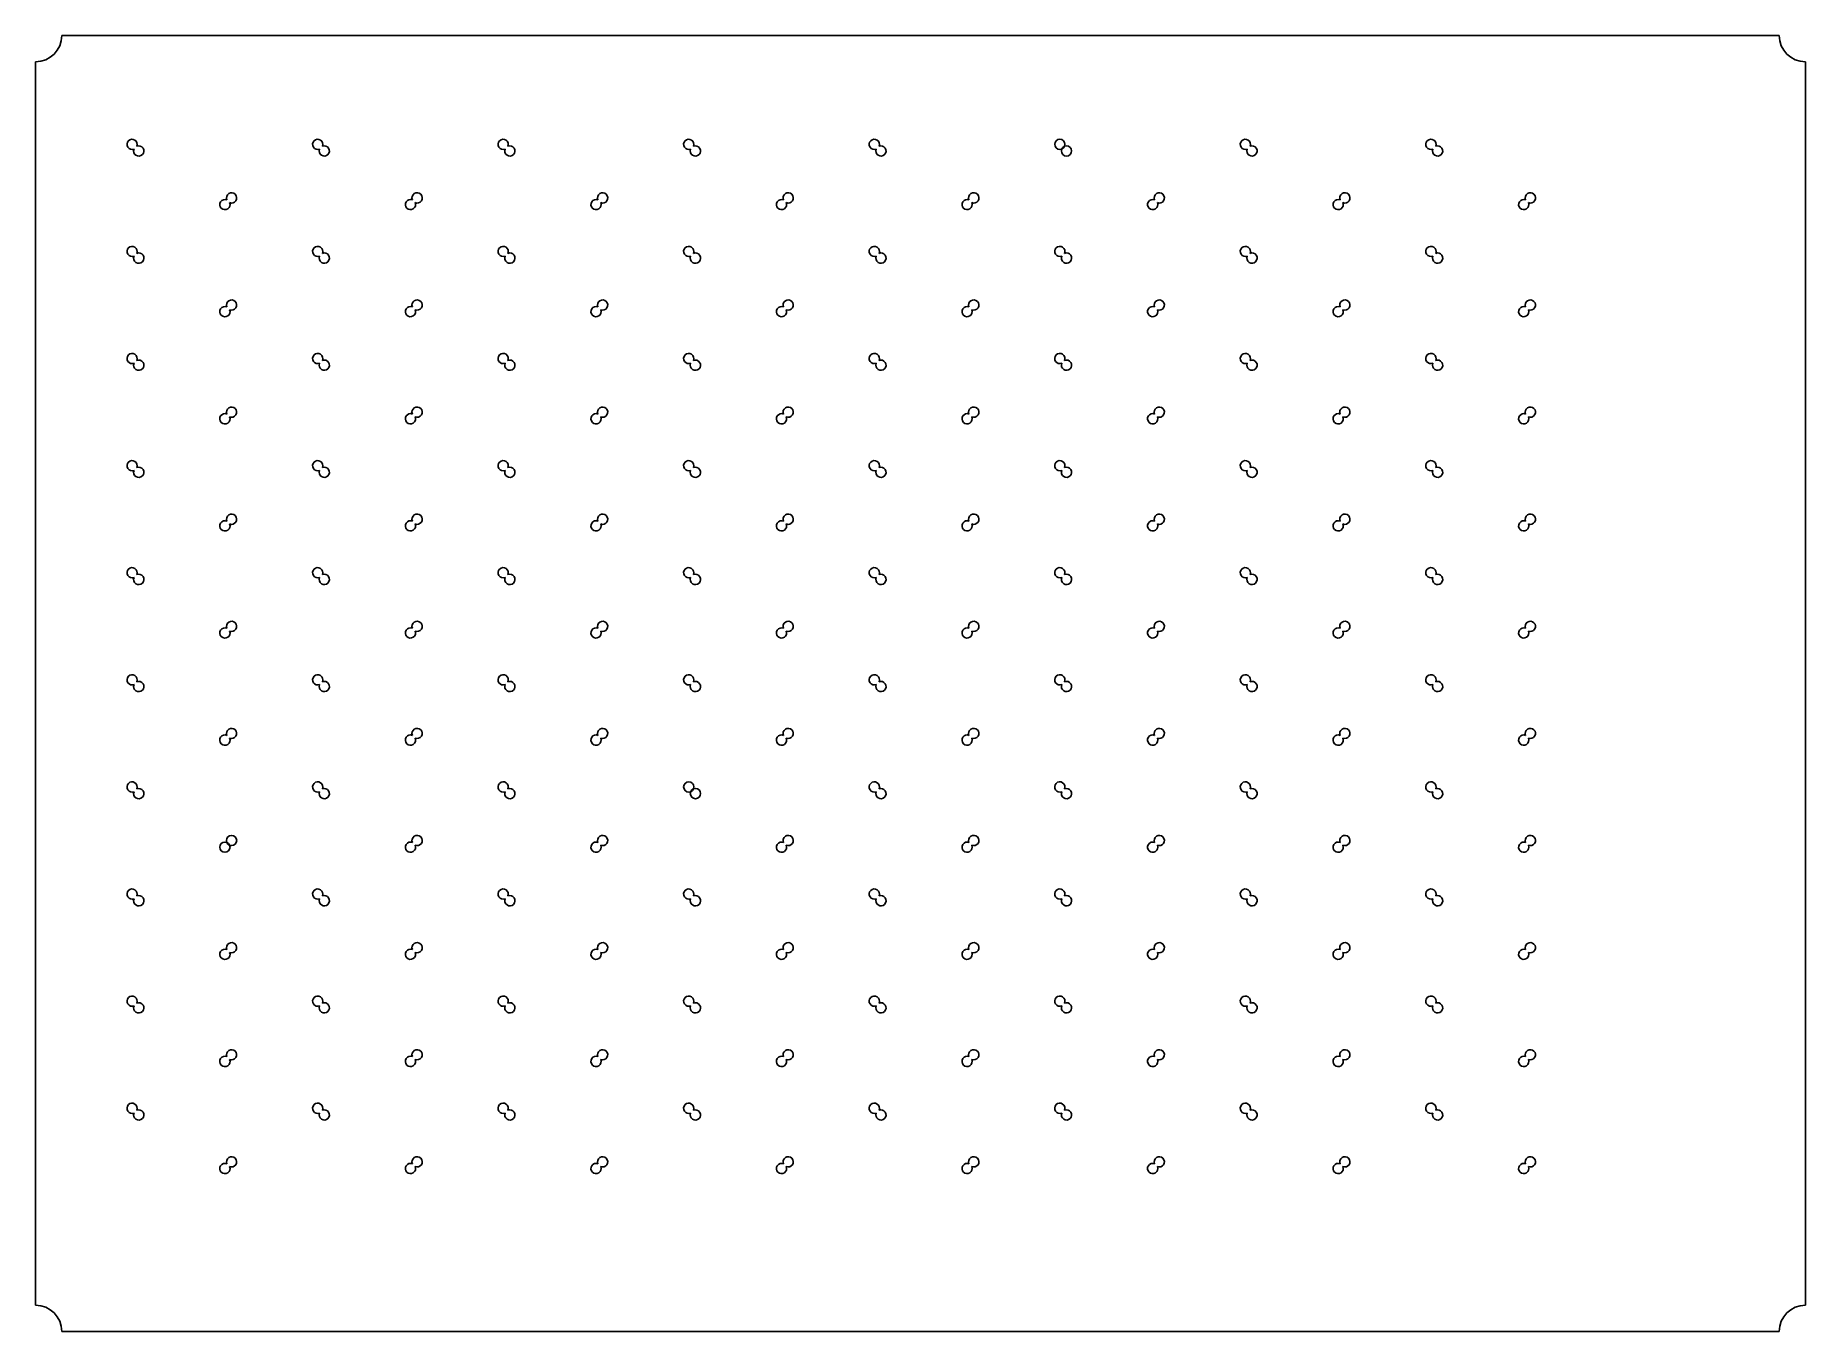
# Model space of a CAD drawing. Header units: millimetres. Extents: x -49 to 54, y -38 to 38.
import ezdxf

# ---------------------------------------------------------------- set-up
doc = ezdxf.new("R2010")
doc.units = ezdxf.units.MM

msp = doc.modelspace()

# ---------------------------------------------------------------- linework, layer by layer
for points in [[(52.85, 38), (-47.85, 38)], [(-49.4, 36.45), (-49.4, -36.45)], [(54.4, -36.45), (54.4, 36.45)], [(-47.85, -38), (52.85, -38)]]:
    msp.add_lwpolyline(points)
for centre in [(10.6702, 31.61365), (11.0602, 31.22365), (-11.0898, -6.06635), (-10.6998, -6.45635), (-38.288, -9.59825), (-37.898, -9.20825)]:
    msp.add_circle(centre, 0.3)
for centre, radius, start, end in [((-49.4, 38), 1.55, 270, 0), ((54.4, 38), 1.55, 180, 270), ((-43.7298, 31.61365), 0.3, 338.1849456, 291.8150544), ((-43.3398, 31.22365), 0.3, 158.1849456, 111.8150544), ((-32.8498, 31.61365), 0.3, 338.1849456, 291.8150544), ((-32.4598, 31.22365), 0.3, 158.1849456, 111.8150544), ((-21.9698, 31.61365), 0.3, 338.1849456, 291.8150544), ((-21.5798, 31.22365), 0.3, 158.1849456, 111.8150544), ((-11.0898, 31.61365), 0.3, 338.1849456, 291.8150544), ((-10.6998, 31.22365), 0.3, 158.1849456, 111.8150544), ((-0.2098, 31.61365), 0.3, 338.1849456, 291.8150544), ((0.1802, 31.22365), 0.3, 158.1849456, 111.8150544), ((21.5502, 31.61365), 0.3, 338.1849456, 291.8150544), ((21.9402, 31.22365), 0.3, 158.1849456, 111.8150544), ((32.4302, 31.61365), 0.3, 338.1849456, 291.8150544), ((32.8202, 31.22365), 0.3, 158.1849456, 111.8150544), ((-38.288, 28.08175), 0.3, 68.1849456, 21.8150544), ((-37.898, 28.47175), 0.3, 248.1849456, 201.8150544), ((-27.408, 28.08175), 0.3, 68.1849456, 21.8150544), ((-27.018, 28.47175), 0.3, 248.1849456, 201.8150544), ((-16.528, 28.08175), 0.3, 68.1849456, 21.8150544), ((-16.138, 28.47175), 0.3, 248.1849456, 201.8150544), ((-5.648, 28.08175), 0.3, 68.1849456, 21.8150544), ((-5.258, 28.47175), 0.3, 248.1849456, 201.8150544), ((5.232, 28.08175), 0.3, 68.1849456, 21.8150544), ((5.622, 28.47175), 0.3, 248.1849456, 201.8150544), ((16.112, 28.08175), 0.3, 68.1849456, 21.8150544), ((16.502, 28.47175), 0.3, 248.1849456, 201.8150544), ((26.992, 28.08175), 0.3, 68.1849456, 21.8150544), ((27.382, 28.47175), 0.3, 248.1849456, 201.8150544), ((37.872, 28.08175), 0.3, 68.1849456, 21.8150544), ((38.262, 28.47175), 0.3, 248.1849456, 201.8150544), ((-43.7298, 25.33365), 0.3, 338.1849456, 291.8150544), ((-43.3398, 24.94365), 0.3, 158.1849456, 111.8150544), ((-32.8498, 25.33365), 0.3, 338.1849456, 291.8150544), ((-32.4598, 24.94365), 0.3, 158.1849456, 111.8150544), ((-21.9698, 25.33365), 0.3, 338.1849456, 291.8150544), ((-21.5798, 24.94365), 0.3, 158.1849456, 111.8150544), ((-11.0898, 25.33365), 0.3, 338.1849456, 291.8150544), ((-10.6998, 24.94365), 0.3, 158.1849456, 111.8150544), ((-0.2098, 25.33365), 0.3, 338.1849456, 291.8150544), ((0.1802, 24.94365), 0.3, 158.1849456, 111.8150544), ((10.6702, 25.33365), 0.3, 338.1849456, 291.8150544), ((11.0602, 24.94365), 0.3, 158.1849456, 111.8150544), ((21.5502, 25.33365), 0.3, 338.1849456, 291.8150544), ((21.9402, 24.94365), 0.3, 158.1849456, 111.8150544), ((32.4302, 25.33365), 0.3, 338.1849456, 291.8150544), ((32.8202, 24.94365), 0.3, 158.1849456, 111.8150544), ((-38.288, 21.80175), 0.3, 68.1849456, 21.8150544), ((-37.898, 22.19175), 0.3, 248.1849456, 201.8150544), ((-27.408, 21.80175), 0.3, 68.1849456, 21.8150544), ((-27.018, 22.19175), 0.3, 248.1849456, 201.8150544), ((-16.528, 21.80175), 0.3, 68.1849456, 21.8150544), ((-16.138, 22.19175), 0.3, 248.1849456, 201.8150544), ((-5.648, 21.80175), 0.3, 68.1849456, 21.8150544), ((-5.258, 22.19175), 0.3, 248.1849456, 201.8150544), ((5.232, 21.80175), 0.3, 68.1849456, 21.8150544), ((5.622, 22.19175), 0.3, 248.1849456, 201.8150544), ((16.112, 21.80175), 0.3, 68.1849456, 21.8150544), ((16.502, 22.19175), 0.3, 248.1849456, 201.8150544), ((26.992, 21.80175), 0.3, 68.1849456, 21.8150544), ((27.382, 22.19175), 0.3, 248.1849456, 201.8150544), ((37.872, 21.80175), 0.3, 68.1849456, 21.8150544), ((38.262, 22.19175), 0.3, 248.1849456, 201.8150544), ((-43.7298, 19.05365), 0.3, 338.1849456, 291.8150544), ((-43.3398, 18.66365), 0.3, 158.1849456, 111.8150544), ((-32.8498, 19.05365), 0.3, 338.1849456, 291.8150544), ((-32.4598, 18.66365), 0.3, 158.1849456, 111.8150544), ((-21.9698, 19.05365), 0.3, 338.1849456, 291.8150544), ((-21.5798, 18.66365), 0.3, 158.1849456, 111.8150544), ((-11.0898, 19.05365), 0.3, 338.1849456, 291.8150544), ((-10.6998, 18.66365), 0.3, 158.1849456, 111.8150544), ((-0.2098, 19.05365), 0.3, 338.1849456, 291.8150544), ((0.1802, 18.66365), 0.3, 158.1849456, 111.8150544), ((10.6702, 19.05365), 0.3, 338.1849456, 291.8150544), ((11.0602, 18.66365), 0.3, 158.1849456, 111.8150544), ((21.5502, 19.05365), 0.3, 338.1849456, 291.8150544), ((21.9402, 18.66365), 0.3, 158.1849456, 111.8150544), ((32.4302, 19.05365), 0.3, 338.1849456, 291.8150544), ((32.8202, 18.66365), 0.3, 158.1849456, 111.8150544), ((-38.288, 15.52175), 0.3, 68.1849456, 21.8150544), ((-37.898, 15.91175), 0.3, 248.1849456, 201.8150544), ((-27.408, 15.52175), 0.3, 68.1849456, 21.8150544), ((-27.018, 15.91175), 0.3, 248.1849456, 201.8150544), ((-16.528, 15.52175), 0.3, 68.1849456, 21.8150544), ((-16.138, 15.91175), 0.3, 248.1849456, 201.8150544), ((-5.648, 15.52175), 0.3, 68.1849456, 21.8150544), ((-5.258, 15.91175), 0.3, 248.1849456, 201.8150544), ((5.232, 15.52175), 0.3, 68.1849456, 21.8150544), ((5.622, 15.91175), 0.3, 248.1849456, 201.8150544), ((16.112, 15.52175), 0.3, 68.1849456, 21.8150544), ((16.502, 15.91175), 0.3, 248.1849456, 201.8150544), ((26.992, 15.52175), 0.3, 68.1849456, 21.8150544), ((27.382, 15.91175), 0.3, 248.1849456, 201.8150544), ((37.872, 15.52175), 0.3, 68.1849456, 21.8150544), ((38.262, 15.91175), 0.3, 248.1849456, 201.8150544), ((-43.7298, 12.77365), 0.3, 338.1849456, 291.8150544), ((-43.3398, 12.38365), 0.3, 158.1849456, 111.8150544), ((-32.8498, 12.77365), 0.3, 338.1849456, 291.8150544), ((-32.4598, 12.38365), 0.3, 158.1849456, 111.8150544), ((-21.9698, 12.77365), 0.3, 338.1849456, 291.8150544), ((-21.5798, 12.38365), 0.3, 158.1849456, 111.8150544), ((-11.0898, 12.77365), 0.3, 338.1849456, 291.8150544), ((-10.6998, 12.38365), 0.3, 158.1849456, 111.8150544), ((-0.2098, 12.77365), 0.3, 338.1849456, 291.8150544), ((0.1802, 12.38365), 0.3, 158.1849456, 111.8150544), ((10.6702, 12.77365), 0.3, 338.1849456, 291.8150544), ((11.0602, 12.38365), 0.3, 158.1849456, 111.8150544), ((21.5502, 12.77365), 0.3, 338.1849456, 291.8150544), ((21.9402, 12.38365), 0.3, 158.1849456, 111.8150544), ((32.4302, 12.77365), 0.3, 338.1849456, 291.8150544), ((32.8202, 12.38365), 0.3, 158.1849456, 111.8150544), ((-38.288, 9.24175), 0.3, 68.1849456, 21.8150544), ((-37.898, 9.63175), 0.3, 248.1849456, 201.8150544), ((-27.408, 9.24175), 0.3, 68.1849456, 21.8150544), ((-27.018, 9.63175), 0.3, 248.1849456, 201.8150544), ((-16.528, 9.24175), 0.3, 68.1849456, 21.8150544), ((-16.138, 9.63175), 0.3, 248.1849456, 201.8150544), ((-5.648, 9.24175), 0.3, 68.1849456, 21.8150544), ((-5.258, 9.63175), 0.3, 248.1849456, 201.8150544), ((5.232, 9.24175), 0.3, 68.1849456, 21.8150544), ((5.622, 9.63175), 0.3, 248.1849456, 201.8150544), ((16.112, 9.24175), 0.3, 68.1849456, 21.8150544), ((16.502, 9.63175), 0.3, 248.1849456, 201.8150544), ((26.992, 9.24175), 0.3, 68.1849456, 21.8150544), ((27.382, 9.63175), 0.3, 248.1849456, 201.8150544), ((37.872, 9.24175), 0.3, 68.1849456, 21.8150544), ((38.262, 9.63175), 0.3, 248.1849456, 201.8150544), ((-43.7298, 6.49365), 0.3, 338.1849456, 291.8150544), ((-43.3398, 6.10365), 0.3, 158.1849456, 111.8150544), ((-32.8498, 6.49365), 0.3, 338.1849456, 291.8150544), ((-32.4598, 6.10365), 0.3, 158.1849456, 111.8150544), ((-21.9698, 6.49365), 0.3, 338.1849456, 291.8150544), ((-21.5798, 6.10365), 0.3, 158.1849456, 111.8150544), ((-11.0898, 6.49365), 0.3, 338.1849456, 291.8150544), ((-10.6998, 6.10365), 0.3, 158.1849456, 111.8150544), ((-0.2098, 6.49365), 0.3, 338.1849456, 291.8150544), ((0.1802, 6.10365), 0.3, 158.1849456, 111.8150544), ((10.6702, 6.49365), 0.3, 338.1849456, 291.8150544), ((11.0602, 6.10365), 0.3, 158.1849456, 111.8150544), ((21.5502, 6.49365), 0.3, 338.1849456, 291.8150544), ((21.9402, 6.10365), 0.3, 158.1849456, 111.8150544), ((32.4302, 6.49365), 0.3, 338.1849456, 291.8150544), ((32.8202, 6.10365), 0.3, 158.1849456, 111.8150544), ((-38.288, 2.96175), 0.3, 68.1849456, 21.8150544), ((-37.898, 3.35175), 0.3, 248.1849456, 201.8150544), ((-27.408, 2.96175), 0.3, 68.1849456, 21.8150544), ((-27.018, 3.35175), 0.3, 248.1849456, 201.8150544), ((-16.528, 2.96175), 0.3, 68.1849456, 21.8150544), ((-16.138, 3.35175), 0.3, 248.1849456, 201.8150544), ((-5.648, 2.96175), 0.3, 68.1849456, 21.8150544), ((-5.258, 3.35175), 0.3, 248.1849456, 201.8150544), ((5.232, 2.96175), 0.3, 68.1849456, 21.8150544), ((5.622, 3.35175), 0.3, 248.1849456, 201.8150544), ((16.112, 2.96175), 0.3, 68.1849456, 21.8150544), ((16.502, 3.35175), 0.3, 248.1849456, 201.8150544), ((26.992, 2.96175), 0.3, 68.1849456, 21.8150544), ((27.382, 3.35175), 0.3, 248.1849456, 201.8150544), ((37.872, 2.96175), 0.3, 68.1849456, 21.8150544), ((38.262, 3.35175), 0.3, 248.1849456, 201.8150544), ((-43.7298, 0.21365), 0.3, 338.1849456, 291.8150544), ((-43.3398, -0.17635), 0.3, 158.1849456, 111.8150544), ((-32.8498, 0.21365), 0.3, 338.1849456, 291.8150544), ((-32.4598, -0.17635), 0.3, 158.1849456, 111.8150544), ((-21.9698, 0.21365), 0.3, 338.1849456, 291.8150544), ((-21.5798, -0.17635), 0.3, 158.1849456, 111.8150544), ((-11.0898, 0.21365), 0.3, 338.1849456, 291.8150544), ((-10.6998, -0.17635), 0.3, 158.1849456, 111.8150544), ((-0.2098, 0.21365), 0.3, 338.1849456, 291.8150544), ((0.1802, -0.17635), 0.3, 158.1849456, 111.8150544), ((10.6702, 0.21365), 0.3, 338.1849456, 291.8150544), ((11.0602, -0.17635), 0.3, 158.1849456, 111.8150544), ((21.5502, 0.21365), 0.3, 338.1849456, 291.8150544), ((21.9402, -0.17635), 0.3, 158.1849456, 111.8150544), ((32.4302, 0.21365), 0.3, 338.1849456, 291.8150544), ((32.8202, -0.17635), 0.3, 158.1849456, 111.8150544), ((-38.288, -3.31825), 0.3, 68.1849456, 21.8150544), ((-37.898, -2.92825), 0.3, 248.1849456, 201.8150544), ((-27.408, -3.31825), 0.3, 68.1849456, 21.8150544), ((-27.018, -2.92825), 0.3, 248.1849456, 201.8150544), ((-16.528, -3.31825), 0.3, 68.1849456, 21.8150544), ((-16.138, -2.92825), 0.3, 248.1849456, 201.8150544), ((-5.648, -3.31825), 0.3, 68.1849456, 21.8150544), ((-5.258, -2.92825), 0.3, 248.1849456, 201.8150544), ((5.232, -3.31825), 0.3, 68.1849456, 21.8150544), ((5.622, -2.92825), 0.3, 248.1849456, 201.8150544), ((16.112, -3.31825), 0.3, 68.1849456, 21.8150544), ((16.502, -2.92825), 0.3, 248.1849456, 201.8150544), ((26.992, -3.31825), 0.3, 68.1849456, 21.8150544), ((27.382, -2.92825), 0.3, 248.1849456, 201.8150544), ((37.872, -3.31825), 0.3, 68.1849456, 21.8150544), ((38.262, -2.92825), 0.3, 248.1849456, 201.8150544), ((-43.7298, -6.06635), 0.3, 338.1849456, 291.8150544), ((-43.3398, -6.45635), 0.3, 158.1849456, 111.8150544), ((-32.8498, -6.06635), 0.3, 338.1849456, 291.8150544), ((-32.4598, -6.45635), 0.3, 158.1849456, 111.8150544), ((-21.9698, -6.06635), 0.3, 338.1849456, 291.8150544), ((-21.5798, -6.45635), 0.3, 158.1849456, 111.8150544), ((-0.2098, -6.06635), 0.3, 338.1849456, 291.8150544), ((0.1802, -6.45635), 0.3, 158.1849456, 111.8150544), ((10.6702, -6.06635), 0.3, 338.1849456, 291.8150544), ((11.0602, -6.45635), 0.3, 158.1849456, 111.8150544), ((21.5502, -6.06635), 0.3, 338.1849456, 291.8150544), ((21.9402, -6.45635), 0.3, 158.1849456, 111.8150544), ((32.4302, -6.06635), 0.3, 338.1849456, 291.8150544), ((32.8202, -6.45635), 0.3, 158.1849456, 111.8150544), ((-27.408, -9.59825), 0.3, 68.1849456, 21.8150544), ((-27.018, -9.20825), 0.3, 248.1849456, 201.8150544), ((-16.528, -9.59825), 0.3, 68.1849456, 21.8150544), ((-16.138, -9.20825), 0.3, 248.1849456, 201.8150544), ((-5.648, -9.59825), 0.3, 68.1849456, 21.8150544), ((-5.258, -9.20825), 0.3, 248.1849456, 201.8150544), ((5.232, -9.59825), 0.3, 68.1849456, 21.8150544), ((5.622, -9.20825), 0.3, 248.1849456, 201.8150544), ((16.112, -9.59825), 0.3, 68.1849456, 21.8150544), ((16.502, -9.20825), 0.3, 248.1849456, 201.8150544), ((26.992, -9.59825), 0.3, 68.1849456, 21.8150544), ((27.382, -9.20825), 0.3, 248.1849456, 201.8150544), ((37.872, -9.59825), 0.3, 68.1849456, 21.8150544), ((38.262, -9.20825), 0.3, 248.1849456, 201.8150544), ((-43.7298, -12.34635), 0.3, 338.1849456, 291.8150544), ((-43.3398, -12.73635), 0.3, 158.1849456, 111.8150544), ((-32.8498, -12.34635), 0.3, 338.1849456, 291.8150544), ((-32.4598, -12.73635), 0.3, 158.1849456, 111.8150544), ((-21.9698, -12.34635), 0.3, 338.1849456, 291.8150544), ((-21.5798, -12.73635), 0.3, 158.1849456, 111.8150544), ((-11.0898, -12.34635), 0.3, 338.1849456, 291.8150544), ((-10.6998, -12.73635), 0.3, 158.1849456, 111.8150544), ((-0.2098, -12.34635), 0.3, 338.1849456, 291.8150544), ((0.1802, -12.73635), 0.3, 158.1849456, 111.8150544), ((10.6702, -12.34635), 0.3, 338.1849456, 291.8150544), ((11.0602, -12.73635), 0.3, 158.1849456, 111.8150544), ((21.5502, -12.34635), 0.3, 338.1849456, 291.8150544), ((21.9402, -12.73635), 0.3, 158.1849456, 111.8150544), ((32.4302, -12.34635), 0.3, 338.1849456, 291.8150544), ((32.8202, -12.73635), 0.3, 158.1849456, 111.8150544), ((-37.898, -15.48825), 0.3, 248.1849456, 201.8150544), ((-27.018, -15.48825), 0.3, 248.1849456, 201.8150544), ((-16.138, -15.48825), 0.3, 248.1849456, 201.8150544), ((-5.258, -15.48825), 0.3, 248.1849456, 201.8150544), ((5.622, -15.48825), 0.3, 248.1849456, 201.8150544), ((16.502, -15.48825), 0.3, 248.1849456, 201.8150544), ((27.382, -15.48825), 0.3, 248.1849456, 201.8150544), ((38.262, -15.48825), 0.3, 248.1849456, 201.8150544), ((-38.288, -15.87825), 0.3, 68.1849456, 21.8150544), ((-27.408, -15.87825), 0.3, 68.1849456, 21.8150544), ((-16.528, -15.87825), 0.3, 68.1849456, 21.8150544), ((-5.648, -15.87825), 0.3, 68.1849456, 21.8150544), ((5.232, -15.87825), 0.3, 68.1849456, 21.8150544), ((16.112, -15.87825), 0.3, 68.1849456, 21.8150544), ((26.992, -15.87825), 0.3, 68.1849456, 21.8150544), ((37.872, -15.87825), 0.3, 68.1849456, 21.8150544), ((-43.7298, -18.62635), 0.3, 338.1849456, 291.8150544), ((-32.8498, -18.62635), 0.3, 338.1849456, 291.8150544), ((-21.9698, -18.62635), 0.3, 338.1849456, 291.8150544), ((-11.0898, -18.62635), 0.3, 338.1849456, 291.8150544), ((-0.2098, -18.62635), 0.3, 338.1849456, 291.8150544), ((10.6702, -18.62635), 0.3, 338.1849456, 291.8150544), ((21.5502, -18.62635), 0.3, 338.1849456, 291.8150544), ((32.4302, -18.62635), 0.3, 338.1849456, 291.8150544), ((-43.3398, -19.01635), 0.3, 158.1849456, 111.8150544), ((-32.4598, -19.01635), 0.3, 158.1849456, 111.8150544), ((-21.5798, -19.01635), 0.3, 158.1849456, 111.8150544), ((-10.6998, -19.01635), 0.3, 158.1849456, 111.8150544), ((0.1802, -19.01635), 0.3, 158.1849456, 111.8150544), ((11.0602, -19.01635), 0.3, 158.1849456, 111.8150544), ((21.9402, -19.01635), 0.3, 158.1849456, 111.8150544), ((32.8202, -19.01635), 0.3, 158.1849456, 111.8150544), ((-37.898, -21.76825), 0.3, 248.1849456, 201.8150544), ((-27.018, -21.76825), 0.3, 248.1849456, 201.8150544), ((-16.138, -21.76825), 0.3, 248.1849456, 201.8150544), ((-5.258, -21.76825), 0.3, 248.1849456, 201.8150544), ((5.622, -21.76825), 0.3, 248.1849456, 201.8150544), ((16.502, -21.76825), 0.3, 248.1849456, 201.8150544), ((27.382, -21.76825), 0.3, 248.1849456, 201.8150544), ((38.262, -21.76825), 0.3, 248.1849456, 201.8150544), ((-38.288, -22.15825), 0.3, 68.1849456, 21.8150544), ((-27.408, -22.15825), 0.3, 68.1849456, 21.8150544), ((-16.528, -22.15825), 0.3, 68.1849456, 21.8150544), ((-5.648, -22.15825), 0.3, 68.1849456, 21.8150544), ((5.232, -22.15825), 0.3, 68.1849456, 21.8150544), ((16.112, -22.15825), 0.3, 68.1849456, 21.8150544), ((26.992, -22.15825), 0.3, 68.1849456, 21.8150544), ((37.872, -22.15825), 0.3, 68.1849456, 21.8150544), ((-43.7298, -24.90635), 0.3, 338.1849456, 291.8150544), ((-32.8498, -24.90635), 0.3, 338.1849456, 291.8150544), ((-21.9698, -24.90635), 0.3, 338.1849456, 291.8150544), ((-11.0898, -24.90635), 0.3, 338.1849456, 291.8150544), ((-0.2098, -24.90635), 0.3, 338.1849456, 291.8150544), ((10.6702, -24.90635), 0.3, 338.1849456, 291.8150544), ((21.5502, -24.90635), 0.3, 338.1849456, 291.8150544), ((32.4302, -24.90635), 0.3, 338.1849456, 291.8150544), ((-43.3398, -25.29635), 0.3, 158.1849456, 111.8150544), ((-32.4598, -25.29635), 0.3, 158.1849456, 111.8150544), ((-21.5798, -25.29635), 0.3, 158.1849456, 111.8150544), ((-10.6998, -25.29635), 0.3, 158.1849456, 111.8150544), ((0.1802, -25.29635), 0.3, 158.1849456, 111.8150544), ((11.0602, -25.29635), 0.3, 158.1849456, 111.8150544), ((21.9402, -25.29635), 0.3, 158.1849456, 111.8150544), ((32.8202, -25.29635), 0.3, 158.1849456, 111.8150544), ((-37.898, -28.04825), 0.3, 248.1849456, 201.8150544), ((-27.018, -28.04825), 0.3, 248.1849456, 201.8150544), ((-16.138, -28.04825), 0.3, 248.1849456, 201.8150544), ((-5.258, -28.04825), 0.3, 248.1849456, 201.8150544), ((5.622, -28.04825), 0.3, 248.1849456, 201.8150544), ((16.502, -28.04825), 0.3, 248.1849456, 201.8150544), ((27.382, -28.04825), 0.3, 248.1849456, 201.8150544), ((38.262, -28.04825), 0.3, 248.1849456, 201.8150544), ((-38.288, -28.43825), 0.3, 68.1849456, 21.8150544), ((-27.408, -28.43825), 0.3, 68.1849456, 21.8150544), ((-16.528, -28.43825), 0.3, 68.1849456, 21.8150544), ((-5.648, -28.43825), 0.3, 68.1849456, 21.8150544), ((5.232, -28.43825), 0.3, 68.1849456, 21.8150544), ((16.112, -28.43825), 0.3, 68.1849456, 21.8150544), ((26.992, -28.43825), 0.3, 68.1849456, 21.8150544), ((37.872, -28.43825), 0.3, 68.1849456, 21.8150544), ((-49.4, -38), 1.55, 0, 90), ((54.4, -38), 1.55, 90, 180)]:
    msp.add_arc(centre, radius, start, end)

doc.saveas('drawing.dxf')
